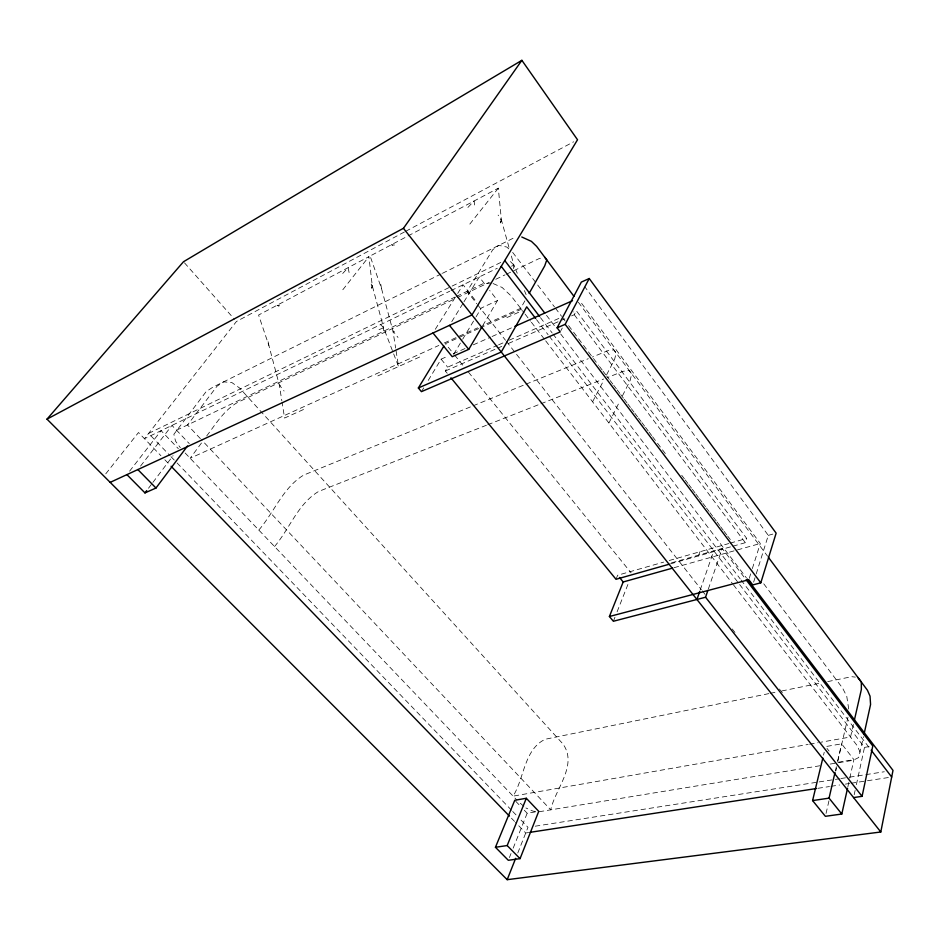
<?xml version="1.0" encoding="UTF-8"?>
<svg xmlns="http://www.w3.org/2000/svg" width="940" height="940" viewBox="0 0 940 940"><rect width="100%" height="100%" fill="white"/><g stroke="black" fill="none" stroke-linecap="round" stroke-linejoin="round"><path stroke-width="0.7" stroke-dasharray="4.7 3.53" d="M848.702 709.054L846.764 696.305L842.593 688.115L762.998 582.812M383.379 330.798L383.602 327.778L372.264 285.666L368.891 256.667L258.582 315.041L268.875 345.438L279.321 385.001L281.836 400.816M513.369 268.605L513.91 265.209L511.243 255.586M371.723 288.368L372.264 285.666L369.115 281.354M854.19 794.711L855.13 790.411M856.375 784.677L864.495 747.394L548.984 335.874M838.832 762.657L853.226 760.295L858.678 757.523L863.496 736.713M847.857 786.839L849.443 779.683M849.76 778.25L853.908 759.638L841.629 743.834L825.579 746.607L829.092 751.084M853.403 724.423L850.547 737.007L821.125 742.165M835.343 770.988L836.341 766.699M837.658 760.989L841.629 743.834M837.728 761.459L847.986 717.161M826.037 813.464L828.998 800.668M835.907 770.8L836.565 767.957M823.534 755.125L824.216 752.282M500.714 222.228L501.373 219.831L498.318 188.176L370.102 256.021L381.499 288.533L392.955 330.986L395.634 348.059M371.629 287.887L372.264 285.666L371.653 285.361M753.621 582.165L755.784 575.292M756.207 573.917L768.297 535.377L584.821 286.794M500.386 222.956L501.373 219.831L498.106 215.096M749.25 578.335L751.906 569.981M752.341 568.582L760.307 543.496L579.616 300.683M732.906 546.199L745.314 542.686L746.712 538.432L576.337 310.764L573.659 311.939M708.337 589.098L722.214 548.443L745.244 578.652M700.206 590.014L713.789 550.828M698.432 555.951L699.924 551.768M613.374 621.258L614.971 617.216M617.098 611.811L628.308 583.458M517.787 852.991L527.986 827.318L520.866 819.927M509.398 857.597L511.007 853.567M513.17 848.186L527.176 813.229L538.738 811.337M616.017 579.287L617.662 575.221L663.664 562.108M608.92 423.024L619.895 401.004M622.468 395.822L630.211 380.289L631.68 373.803L629.142 370.513L623.349 371.253L607.757 377.398M592.588 401.779L603.927 379.948M606.594 374.813L614.596 359.397L616.17 352.994L613.714 349.821L607.957 350.655L592.365 357.036M571.591 315.887L574.269 314.712L576.337 310.764M560.898 330.622L562.261 328.037M524.908 300.835L520.666 308.32L482.96 325.428M482.761 325.569L497.519 300.518L489.681 290.425M453.726 354.192L461.94 340.468M462.68 339.223L475.382 318.002M476.122 316.757L481.351 308.026L497.519 300.518M447.217 373.262L445.36 370.995L447.652 367.164L497.248 345.427M421.437 391.651L423.705 387.903M428.252 380.406L441.119 359.162L447.816 356.178M451.764 321.645L463.209 303.032M463.972 301.787L479.247 276.971L486.203 285.936M435.302 329.282L456.922 294.666M457.698 293.421L463.103 284.773L477.003 302.48M441.13 273.963L212.875 387.163L206.13 391.628L173.865 434.304L175.545 441.13L180.339 447.71M274.527 546.528C289.614 528.844 297.874 503.828 318.554 491.479L486.403 425.268M258.805 530.066C274.139 512.394 282.928 487.672 303.608 475.135L471.786 406.35M201.477 442.998L190.162 458.262L438.851 345.438M206.694 435.96C215.8 424.011 223.932 410.369 237.256 402.614L456.029 298.238M148.496 488.248L152.01 483.595M152.891 482.431L173.089 455.677M140.554 466.087L171.961 425.409L189.281 443.621M129.614 471.163L161.093 430.661L178.353 448.697M342.818 289.743L368.891 256.667M105.762 473.831L138.497 432.529L160.916 455.712M469.824 224.084L498.318 188.176M342.701 273.47L348.129 267.653L349.386 274.034M467.909 207.446L474.065 201.007L475.076 208.081M404.4 231.992L236.434 321.492L144.466 438.698L449.72 291.236M405.692 231.311L573.647 141.811M442.435 273.317L514.157 237.75M500.797 262.448L148.602 433.422L169.964 455.595M451.036 290.601L497.284 268.252M176.579 430.191L455.136 297.028M456.464 296.394L483.007 283.704L491.761 282.964M457.357 297.604L489.141 282.447M495.756 279.286L505.027 274.868M506.355 274.233L539.125 258.594L543.332 257.584M444.197 343.006L477.614 327.849M478.707 328.565L445.372 343.676L453.691 353.934M480.046 327.966L522.711 308.637M303.502 409.511L284.585 418.053L282.071 402.25M377.845 375.906L420.439 356.66M506.907 317.579L522.17 310.682M453.186 353.793L465.253 348.435M473.29 344.851L490.727 337.096M492.066 336.497L512.183 327.555M498.588 344.839L503.957 342.489M509.315 340.139L558.912 318.402M445.36 370.995L501.76 346.378M508.481 343.441L560.851 320.575M562.191 319.988L564.87 318.825M473.137 405.798L524.626 384.742M525.977 384.19L588.299 358.692M511.442 266.208L513.91 265.209L517.235 273.235M379.031 329.646L383.602 327.778L398.537 366.553L395.858 349.48M487.766 424.727L539.584 404.294M540.947 403.754L603.656 379.02M669.245 560.51L728.817 543.532M730.192 543.144L746.712 538.432M671.501 562.825L722.214 548.443M768.297 535.377L776.135 533.156M670.49 563.859L731.532 546.587M674.074 567.689L760.307 543.496M768.897 693.602L545.235 739.251C524.05 749.356 524.273 778.261 513.099 796.133L808.153 744.433M770.33 693.309L776.076 692.134M781.81 690.959L821.983 682.769M827.717 681.594L851.711 676.694L855.365 677.117M809.587 744.186L818.235 742.67M864.495 747.394L870.029 746.466M837.881 762.269L853.908 759.638M539.161 811.737L821.466 765.501M830.161 764.079L835.942 763.127M535.224 826.19L817.683 782.139M819.128 781.916L839.408 778.755M840.854 778.532L848.091 777.404M849.548 777.168L884.305 771.752M528.621 832.546L525.73 832.981L515.543 822.441M817.918 788.308L829.491 786.545M830.937 786.322L839.608 784.994M845.401 784.113L849.736 783.443M851.182 783.22L888.793 777.474M535.471 811.385L533.015 811.15L525.918 807.977M394.495 245.035L391.463 244.729L394.353 246.245M279.579 305.712L277.041 305.277L279.756 306.675M500.491 219.608L501.373 219.831L509.351 248.712M493.054 283.528L502.089 287.452L511.125 295.936L524.238 312.973M394.401 331.632L392.955 330.986L398.008 337.472M280.343 385.764L279.321 385.001L284.08 391.017M523.85 806.332L517.822 801.068M508.752 248.83L506.789 247.044L498.799 245.363L492.783 249.699L467.062 291.329L476.803 303.738M512.664 252.402L554.494 306.934M164.853 459.778L170.093 465.194M511.466 818.223L514.521 821.395M170.974 456.652L176.062 461.928M177.084 462.985L511.713 810.421M512.723 811.479L516.8 815.697M185.145 453.01L516.882 800.081M515.731 801.268L520.502 806.25M524.32 810.245L527.176 813.229M200.385 438.628L187.507 424.974L216.976 386.258L223.544 381.863L231.804 382.521L239.536 387.973L562.907 743.916C578.159 765.136 555.152 788.977 550.734 809.834L201.383 439.673M510.455 261.543L513.91 265.209M380.43 324.37L383.602 327.778M184.463 262.812L234.507 319.318M441.119 359.162L447.652 367.164M454.619 355.073L463.855 366.471M468.473 372.181L631.116 572.871M477.696 304.865L505.497 340.268M506.402 341.42L701.405 589.721M702.309 590.872L705.024 594.339M732.236 628.989L734.962 632.456M779.401 689.043L783.032 693.661M525.131 314.136L530.501 321.104M531.394 322.267L544.801 339.693M545.694 340.856L732.542 583.658M733.435 584.821L857.08 745.502L860.112 752.118M536.517 319.612L548.091 334.711M540.476 317.638L552.062 332.795M552.955 333.97L740.144 578.817M741.037 579.98L870.287 749.051M546.516 315.358L555.399 327.026M560.722 334.029L746.407 577.877M555.376 308.097L561.556 316.287M562.449 317.45L565.093 320.963M568.63 325.639L598.663 365.378M599.556 366.553L602.199 370.055M603.081 371.23L605.736 374.731M606.617 375.906L609.273 379.407M610.154 380.582L612.809 384.084M613.691 385.259L616.334 388.761M617.216 389.936L619.871 393.437M620.752 394.612L623.408 398.113M624.289 399.277L626.945 402.79M627.826 403.953L630.47 407.466M631.363 408.63L634.007 412.143M634.888 413.306L637.543 416.82M638.425 417.983L641.08 421.496M641.961 422.659L644.605 426.173M645.498 427.336L648.142 430.849M649.023 432.012L651.678 435.526M652.56 436.689L666.695 455.395M681.712 475.264L684.367 478.777M685.248 479.94L687.904 483.454M688.785 484.617L691.441 488.119M692.322 489.294L694.966 492.795M695.859 493.97L698.502 497.471M699.384 498.647L702.039 502.148M702.92 503.323L705.576 506.825M706.457 508L709.101 511.501M709.994 512.676L712.638 516.178M713.519 517.353L716.174 520.854M717.056 522.029L719.711 525.53M720.592 526.706L723.236 530.207M724.129 531.37L726.773 534.884M727.654 536.047L730.309 539.56M574.269 314.712L745.314 542.686M578.347 302.222L767.592 556.233M524.426 290.613L526.095 294.62M268.112 341.714L268.875 345.438M380.818 284.456L381.499 288.533"/><path stroke-width="1.41" d="M110.18 482.373L471.962 314.959L577.524 139.755L521.876 60.325L183.5 261.731L47 419.146L507.189 879.675L880.792 831.994L893 770.4L747.3 579.052M853.567 797.578L862.074 796.333L872.79 745.996L746.137 579.816M864.107 733.917L870.569 704.507L870.041 696.176L867.444 690.254L768.462 557.408M822.852 757.969L812.595 800.575L825.379 816.308L841.805 814.028L847.539 788.272M854.354 720.228L861.357 689.466L861.334 682.052L857.797 677.411M841.805 814.028L829.057 798.142L835.014 772.422M707.867 590.449L705.552 597.229L613.374 621.258L609.402 616.511L748.816 579.733L752.764 584.915L760.801 582.823L776.135 533.156L589.227 278.51L581.343 282.082L557.115 327.825L560.216 331.914L421.437 391.651L418.359 387.973L443.868 346.132M696.928 599.473L699.736 591.366M520.055 858.655L538.738 811.337L526.318 798.272L514.768 800.269L495.451 847.281L508.317 860.288L520.055 858.655L507.177 845.553L495.451 847.281M609.402 616.511L623.173 581.978L672.652 568.089M507.189 879.675L515.661 858.326M507.177 845.553L526.318 798.272M557.115 327.825L565.175 324.335L589.227 278.51M529.149 293.351L544.707 265.914L546.81 259.887L544.742 257.243M432.988 332.995L452.234 356.695L468.743 349.375L482.02 326.826M47 419.146L403.448 228.314L521.876 60.325M126.912 474.63L144.983 492.901L155.981 488.024L187.53 445.96M144.983 492.901L146.746 490.574M514.861 326.368L572.507 300.718M418.359 387.973L501.267 352.03L526.717 306.828L535.624 318.448M669.092 564.259L616.017 579.287L450.93 377.798M530.078 832.323L816.472 788.531M812.595 800.575L829.057 798.142M521.77 236.998L531.405 241.357L536.646 246.386L573.964 296.347M137.851 469.577L155.981 488.024M171.104 466.252L509.433 816.12M619.495 577.466L623.173 581.978M449.473 325.369L468.743 349.375M403.448 228.314L880.792 831.994M705.552 597.229L862.074 796.333M501.255 266.337L539.584 316.474M871.18 750.214L891.684 777.028M504.757 260.521L544.742 313.032M565.175 324.335L760.801 582.823"/></g></svg>
